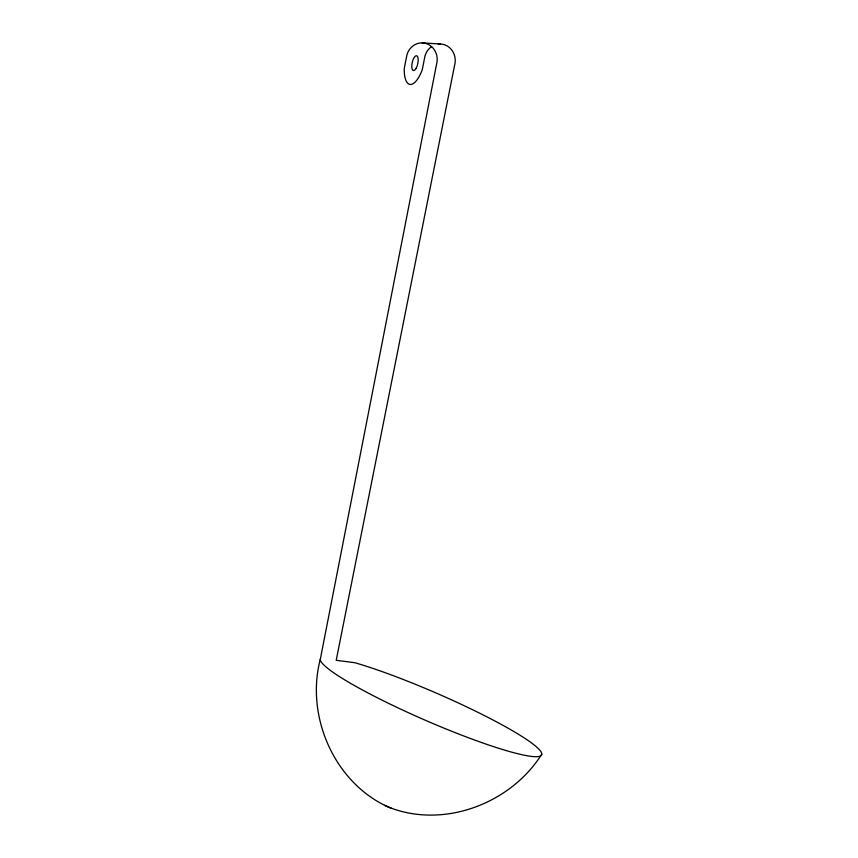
<?xml version="1.0" encoding="UTF-8"?>
<svg xmlns="http://www.w3.org/2000/svg" width="858" height="858" viewBox="0 0 858 858"><rect width="100%" height="100%" fill="white"/><g stroke="black" fill="none" stroke-linecap="round" stroke-linejoin="round"><path stroke-width="1.29" d="M541.634 754.364C510.456 803.892 442.985 829.311 387.945 806.874C334.041 782.281 305.298 715.84 320.334 659.159L436.54 64.307A16.72 15.465 -86.5 0 0 426.212 43.565A16.72 15.465 -86.5 0 0 406.917 54.923L404.279 68.436A25.847 9.717 -77.7 0 0 410.285 84.438A25.847 9.717 -77.7 0 0 422.318 69.541L424.957 56.027A16.72 15.465 -86.5 0 1 431.595 46.611M320.334 659.159A120.495 14.661 23.5 0 0 456.692 733.236A120.495 14.661 23.5 0 0 528.324 740.658A120.495 14.661 23.5 0 0 354.89 662.73L336.207 660.295L454.579 65.412A16.72 15.465 -86.5 0 0 438.245 44.101M422.222 42.9L440.272 44.005M391.42 808.3L384.502 805.33M416.076 68.393A7.583 2.853 -77.7 0 0 417.085 55.963A7.583 2.853 -77.7 0 0 411.829 65.058A7.583 2.853 -77.7 0 0 416.076 68.393"/></g></svg>
